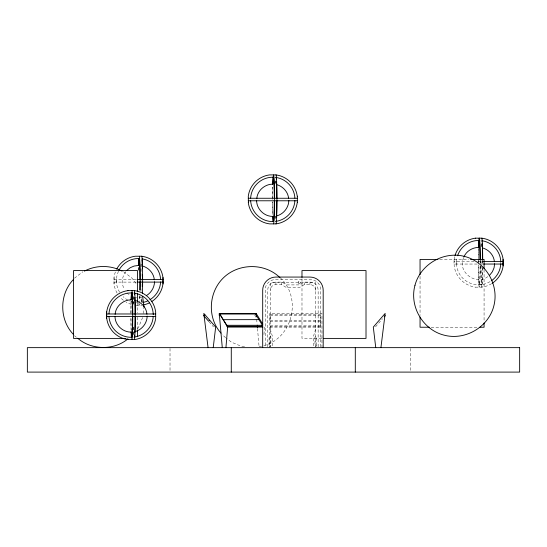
<?xml version="1.0" encoding="UTF-8"?>
<svg xmlns="http://www.w3.org/2000/svg" width="547" height="547" viewBox="0 0 547 547"><rect width="100%" height="100%" fill="white"/><g stroke="black" fill="none" stroke-linecap="round" stroke-linejoin="round"><path stroke-width="0.41" stroke-dasharray="2.73 2.05" d="M263.934 334.484L264.55 327.079M143.164 313.452L144.018 306.976M315.626 329.027L313.609 335.892L313.609 346.805M463.514 257.924C456.998 272.208 476.888 286.683 488.471 276.05M142.63 317.506L138.555 327.311L137.065 329.253M125.906 271.627C121.673 276.522 121.338 283.968 124.381 289.561M375.509 326.846L382.565 318.73M74.433 278.218L82.87 271.756M315.626 290.3A5.668 5.668 0 0 0 309.951 284.625L304.282 284.625L299.995 287.202L285.876 287.202L281.596 284.625L275.92 284.625A5.668 5.668 0 0 0 270.252 290.3M263.921 345.636C292.378 338.121 302.074 298.293 280.686 278.218M259.162 346.689L261.596 346.367M139.123 297.63L141.632 297.322M439.685 259.422L468.711 259.422M474.119 261.521L454.031 261.521L454.031 264.044L479.069 264.044M477.722 261.521L483.138 261.521M481.141 264.044L483.138 264.044M113.947 279.585L136.463 279.585M113.947 282.108L137.276 282.108M479.295 284.837L481.811 284.837M475.336 287.148L481.914 287.148A24.704 0.916 -90 0 0 482.7 266.676M136.025 305.212L141.83 305.212M270.102 315.592L320.515 315.592M270.102 320.248L320.59 320.207L320.59 326.846L270.17 326.846M320.59 321.198L270.102 321.239L270.102 314.6L320.515 314.6L320.515 321.239M270.17 325.855L320.59 325.855M269.774 327.079L321.957 327.079M431.145 327.229L478.099 327.229M126.46 338.402L128.169 338.402M321.622 338.402L301.985 338.402L301.985 278.225M320.665 346.798L320.665 289.848A10.27 10.27 0 0 0 318.429 283.449L316.44 281.548A10.27 10.27 0 0 0 312.693 279.838L275.92 279.585A10.27 10.27 0 0 0 269.432 281.548L267.442 283.449A10.27 10.27 0 0 0 265.206 289.848L265.206 346.798M244.557 346.689L241.309 346.258L231.477 342.196L226.28 338.217M134.118 297.151L136.62 297.5M225.631 337.725L222.041 334.436M123.636 271.756L132.08 278.218L136.565 284.05M74.433 335.735L76.382 337.225M126.918 292.925L130.241 295.51M209.104 321.827L213.467 326.846M254.663 315.024L256.83 318.552M270.252 329.027L272.269 335.892L272.269 346.805M256.673 319.263L257.117 324.268M257.48 328.446L259.1 346.812M500.772 262.211L500.772 263.428M484.074 269.589L484.074 322.142M456.478 261.521L456.478 264.044M454.085 259.428L454.174 265.883A24.704 24.683 -90 0 0 475.432 287.148M420.048 276.372L420.048 315.359M410.25 348.487L410.25 372.097M321.957 347.646L321.957 313.417L269.774 313.417L269.774 347.646M318.142 346.798L318.142 289.848A7.754 7.754 0 0 0 309.951 282.108L304.105 282.108L299.585 284.905L286.402 284.905L282.108 282.108L275.92 282.108A7.754 7.754 0 0 0 267.729 289.848L267.729 346.798M315.626 346.798L315.626 282.696L270.252 282.696L270.252 346.798M309.951 282.696L309.951 284.625M304.282 282.696L304.282 284.625M281.596 282.696L281.596 284.625M275.92 282.696L275.92 284.625M170.021 348.487L170.021 372.097M137.557 302.806L137.557 312.973M137.557 317.212L137.557 329.082M116.395 279.585L116.395 282.108M114.091 277.493L114.091 283.948M480.095 260.557A22.181 0.82 -90 0 1 480.102 262.211M480.088 266.348A22.181 0.82 -90 0 1 479.247 284.823A22.181 0.82 -90 0 1 478.461 264.755M478.461 263.1A22.181 0.82 -90 0 1 478.461 260.618M478.468 259.791A22.181 0.82 -90 0 1 478.666 247.996M482.611 260.557A22.181 0.82 -90 0 1 482.611 264.693M482.591 267.962A22.181 0.82 -90 0 1 481.736 284.782A22.181 0.82 -90 0 1 480.984 264.755M480.977 263.1A22.181 0.82 -90 0 1 480.984 260.618M481.237 246.478A22.181 0.82 -90 0 1 481.374 243.675M482.707 260.228A24.704 0.916 -90 0 1 482.707 264.276M481.681 287.148A24.704 0.916 -90 0 1 480.895 265.883M480.888 264.276A24.704 0.916 -90 0 1 480.895 259.428M481.1 246.786A24.704 0.916 -90 0 1 481.449 239.832M479.158 287.148A24.704 0.916 -90 0 1 478.365 262.656M478.365 261.842A24.704 0.916 -90 0 1 478.536 248.359M480.191 260.228A24.704 0.916 90 0 1 480.191 265.083M480.177 266.676A24.704 0.916 90 0 1 479.398 287.148M490.03 281.637A22.181 22.167 -90 0 1 457.039 257.35M491.691 283.633A24.704 24.683 -90 0 1 481.873 287.148M454.174 259.428A24.704 24.683 -90 0 1 454.81 256.263M272.823 212.475A22.181 0.82 -90 0 1 272.673 201.494M272.666 198.192A22.181 0.82 -90 0 1 272.809 187.047M275.538 217.603A22.181 0.82 -90 0 1 275.469 216.174M275.449 183.218A22.181 0.82 -90 0 1 275.544 181.036M272.762 214.431A24.704 0.916 -90 0 1 272.577 200.209M272.577 199.395A24.704 0.916 -90 0 1 272.741 185.098M275.449 218.991A24.704 0.916 -90 0 1 275.332 216.079M275.305 183.518A24.704 0.916 -90 0 1 275.449 179.799M133.94 334.538A22.181 0.82 -90 0 1 133.632 326.58M133.618 304.405A22.181 0.82 -90 0 1 133.912 296.125M131.246 331.106A22.181 0.82 -90 0 1 131 317.205M131 313.069A22.181 0.82 -90 0 1 131.225 299.742M133.776 334.702A24.704 0.916 -90 0 1 133.516 326.231M133.516 303.982A24.704 0.916 -90 0 1 133.776 295.51M131.089 330.142A24.704 0.916 -90 0 1 130.911 318.333M130.904 313.486A24.704 0.916 -90 0 1 131.068 300.802M142.138 299.701A22.181 0.82 -90 0 1 141.147 296.72M140.996 291.483A22.181 0.82 -90 0 1 140.894 282.82M140.894 281.165A22.181 0.82 -90 0 1 141.181 263.77M139.786 296.084A22.181 0.82 -90 0 1 139.423 302.026M138.473 270.02A22.181 0.82 -90 0 1 138.555 266.806M142.22 301.253A24.704 0.916 -90 0 1 142.117 302.881M141.256 302.115A24.704 0.916 -90 0 1 141.01 296.59M140.866 271.264A24.704 0.916 -90 0 1 141.037 264.037M139.916 295.756A24.704 0.916 -90 0 1 139.752 300.317M139.54 303.544A24.704 0.916 -90 0 1 139.314 305.212M139.075 305.212A24.704 0.916 -90 0 1 138.842 303.544M138.364 270.423A24.704 0.916 -90 0 1 138.446 266.416M139.013 302.901A22.181 22.167 -90 0 1 129.345 300.891M127.875 300.153A22.181 22.167 -90 0 1 123.212 296.72M119.595 292.194A22.181 22.167 -90 0 1 119.15 270.02M131.301 304.358A24.704 24.683 -90 0 1 126.131 302.115M123.444 300.317A24.704 24.683 -90 0 1 120.456 297.602M117.092 293.069A24.704 24.683 -90 0 1 114.002 283.948L114.002 277.493A24.704 24.683 -90 0 1 115.663 271.264M269.124 345.321L269.09 337.184A0.909 0.909 0 0 1 269.999 336.275A0.909 0.909 0 0 1 270.902 337.184L270.902 345.554A0.909 0.909 0 0 1 269.876 346.456A0.909 0.909 0 0 1 269.124 345.321M316.781 345.321L316.781 337.533A0.909 0.909 0 0 0 315.872 336.624A0.909 0.909 0 0 0 314.969 337.533L314.969 345.321A0.909 0.909 0 0 0 315.872 346.23A0.909 0.909 0 0 0 316.781 345.321M298.812 283.353A1.203 1.203 0 0 0 300.618 282.314A1.203 1.203 0 0 0 298.812 281.267A1.203 1.203 0 0 0 298.812 283.353"/><path stroke-width="0.82" d="M225.932 347.646L227.655 327.079L219.265 313.417L256.16 313.417L262.786 324.2M213.227 347.646L215.668 327.079L203.799 313.417L208.065 347.646M115.116 314.368C115.602 306.375 123.007 299.913 130.911 299.859M256.789 198.657C257.275 190.664 264.68 184.202 272.584 184.148M380.917 347.646L385.177 313.417L373.307 327.079L375.748 347.646M147.164 316.111C147.075 323.243 141.981 329.773 135.088 331.605M154.541 281.726C154.404 287.407 151.266 292.748 146.37 295.633M288.837 200.4C288.748 207.532 283.654 214.062 276.761 215.894M494.632 263.661L494.05 267.832L492.409 271.709L489.818 275.032M463.835 257.138C466.092 251.312 472.218 247.572 478.372 247.408M73.435 279.517C59.179 294.259 59.179 319.701 73.435 334.436M219.012 315.024L219.819 314.033L255.463 314.033L262.437 325.287L261.63 326.279L226.827 326.279M384.199 316.843L385.293 315.592M204.824 314.6L203.682 315.592L208.592 321.239L209.733 320.248M126.918 270.28L130.241 267.695L134.118 266.054L138.288 265.473M127.533 339.215C113.502 350.613 91.274 350.121 77.674 338.217M84.388 271.134C96.019 264.96 110.487 264.96 122.125 271.134M248.242 198.26L297.431 198.26M248.242 200.783L297.431 200.783M475.336 238.164L481.914 238.164A24.704 0.916 -90 0 1 482.7 259.428M437.976 259.422L420.048 259.422L420.048 274.676M470.42 259.422L484.074 259.422L484.074 268.741M483.527 261.521L503.219 261.521M483.527 264.044L503.219 264.044M137.03 279.585L163.136 279.585M137.03 282.108L163.136 282.108M127.875 290.614L134.453 290.614A24.704 24.683 -90 0 1 155.663 311.879L155.663 318.333A24.704 24.683 -90 0 1 134.412 339.598L127.875 339.598M106.569 313.971L155.758 313.971M106.569 316.494L155.758 316.494M219.819 314.033L223.285 319.68L258.963 319.639M262.437 325.287L226.786 325.287L223.313 319.639M227.655 327.079L262.875 327.079M429.443 327.229L420.048 327.229L420.048 317.055M479.808 327.229L484.074 327.229L484.074 322.99M125.605 338.402L73.53 338.402L73.53 270.594L137.557 270.594L137.557 291.783M323.332 338.402L366.011 338.402L366.011 270.594L301.985 270.594L301.985 277.377M272.584 216.407C264.003 216.393 256.502 208.872 256.591 200.277M130.911 332.118C122.678 332.084 115.191 325.103 115.014 316.802M482.557 247.921C488.779 249.644 493.92 255.21 494.399 261.746M276.761 184.66C282.984 186.383 288.125 191.949 288.604 198.486M142.466 265.986C148.688 267.709 153.83 273.274 154.309 279.811M135.088 300.371C141.311 302.094 146.452 307.66 146.931 314.197M280.037 277.726C264.727 262.601 238.143 263.004 223.032 278.218C208.564 292.59 207.094 317.951 221.043 333.144M142.63 296.453L144.018 306.976M256.16 313.417L256.454 316.761M257.261 325.944L257.411 327.612M219.265 313.417L222.28 347.646M503.035 259.428L503.035 265.883M355.297 347.646L355.297 372.097M323.188 347.646L323.188 290.3A13.231 13.231 0 0 0 309.951 277.062L275.92 277.062A13.231 13.231 0 0 0 262.69 290.3L262.69 347.646M297.336 196.168L297.336 202.622M248.386 202.622L248.29 196.168A24.704 24.683 -90 0 1 269.548 174.903L276.126 174.903A24.704 0.916 -90 0 1 276.919 199.395A24.704 0.916 -90 0 1 276.126 223.887L269.548 223.887A24.704 24.683 -90 0 1 248.29 202.622M231.278 347.646L231.278 372.097M163.04 277.493L163.04 283.948M137.557 293.479L137.557 301.958M137.557 329.93L137.557 336.706M106.617 311.879L106.617 318.333M478.687 247.292A22.181 0.82 -90 0 1 479.534 241.576A22.181 0.82 -90 0 1 480.095 259.729M482.194 243.224A22.181 0.82 -90 0 1 482.611 259.729M479.398 238.164A24.704 0.916 90 0 1 480.184 259.428M478.557 247.62A24.704 0.916 -90 0 1 479.158 238.164M482.338 240.783A22.181 22.167 -90 0 1 500.785 261.384M500.785 263.859A22.181 22.167 -90 0 1 491.5 280.734M457.586 255.757A22.181 22.167 -90 0 1 479.856 240.509M481.873 238.164A24.704 24.683 -90 0 1 503.131 259.428L503.131 265.883A24.704 24.683 -90 0 1 492.375 283.196M455.029 255.483A24.704 24.683 -90 0 1 475.432 238.164M272.898 184.031A22.181 0.82 -90 0 1 273.773 178.589A22.181 0.82 -90 0 1 274.307 198.123M274.307 200.599A22.181 0.82 -90 0 1 273.808 219.812A22.181 0.82 -90 0 1 272.953 216.174M275.989 177.214A22.181 0.82 -90 0 1 276.338 179.108M276.508 181.877A22.181 0.82 -90 0 1 276.823 198.123M276.823 200.599A22.181 0.82 -90 0 1 276.502 217.077M276.235 220.701A22.181 0.82 -90 0 1 276.023 221.576M273.609 174.903A24.704 0.916 -90 0 1 274.403 199.395A24.704 0.916 -90 0 1 273.609 223.887M273.083 221.556A24.704 0.916 -90 0 1 272.844 216.865M272.762 184.36A24.704 0.916 -90 0 1 273.138 176.572M275.633 177.399A22.181 22.167 -90 0 1 294.901 198.123M294.901 200.599A22.181 22.167 -90 0 1 275.688 221.385M273.213 221.576A22.181 22.167 -90 0 1 250.635 200.667M250.635 198.192A22.181 22.167 -90 0 1 273.972 177.249M275.989 174.903A24.704 24.683 -90 0 1 297.24 196.168M297.24 202.622A24.704 24.683 -90 0 1 275.989 223.887M131.225 299.742A22.181 0.82 -90 0 1 132.114 294.443A22.181 0.82 -90 0 1 132.634 314.662M132.634 316.31A22.181 0.82 -90 0 1 132.135 335.523A22.181 0.82 -90 0 1 131.28 331.885M134.316 292.925A22.181 0.82 -90 0 1 134.665 294.819M134.835 297.589A22.181 0.82 -90 0 1 135.157 314.662M135.15 316.31A22.181 0.82 -90 0 1 134.829 332.788M134.692 335.017A22.181 0.82 -90 0 1 134.35 337.287M131.936 290.614A24.704 0.916 -90 0 1 132.73 315.106A24.704 0.916 -90 0 1 131.936 339.598M131.465 337.93A24.704 0.916 -90 0 1 131.143 331.79M131.089 300.071A24.704 0.916 -90 0 1 131.41 292.946M134.453 290.614A24.704 0.916 -90 0 1 135.246 315.106A24.704 0.916 -90 0 1 134.453 339.598M133.96 293.11A22.181 22.167 -90 0 1 153.256 314.662M153.228 316.31A22.181 22.167 -90 0 1 134.015 337.096M131.54 337.287A22.181 22.167 -90 0 1 108.962 316.378M108.962 313.903A22.181 22.167 -90 0 1 132.299 292.953M127.964 339.598A24.704 24.683 -90 0 1 106.713 318.333L106.713 311.879A24.704 24.683 -90 0 1 127.964 290.614M138.603 265.357A22.181 0.82 -90 0 1 139.478 259.914A22.181 0.82 -90 0 1 140.011 279.449M140.011 281.924A22.181 0.82 -90 0 1 139.936 289.944M141.974 259.722A22.181 0.82 -90 0 1 142.398 268.433M142.5 274.546A22.181 0.82 -90 0 1 142.528 279.449M142.528 281.924A22.181 0.82 -90 0 1 142.507 286.026M142.494 293.472A24.704 0.916 -90 0 0 141.83 256.228L135.253 256.228A24.704 24.683 -90 0 0 116.702 269.076M139.314 256.228A24.704 0.916 -90 0 1 140.039 290.177M138.466 265.685A24.704 0.916 -90 0 1 138.788 258.56M142.158 258.847A22.181 22.167 -90 0 1 160.606 279.449M160.606 281.924A22.181 22.167 -90 0 1 149.94 299.701M147.745 300.871A22.181 22.167 -90 0 1 143.04 302.429M119.055 270.02A22.181 22.167 -90 0 1 139.676 258.567M141.694 256.228A24.704 24.683 -90 0 1 162.951 277.493L162.951 283.948A24.704 24.683 -90 0 1 151.512 301.698M149.386 302.881A24.704 24.683 -90 0 1 143.28 304.952M414.982 285.274C409.19 306.293 422.728 329.602 443.802 335.085C464.813 340.843 488.197 327.421 493.729 306.327C499.514 285.315 485.982 261.999 464.902 256.516C443.891 250.758 420.513 264.18 414.982 285.274M519.65 347.646L27.35 347.646L27.35 372.097L519.65 372.097L519.65 347.646"/></g></svg>
